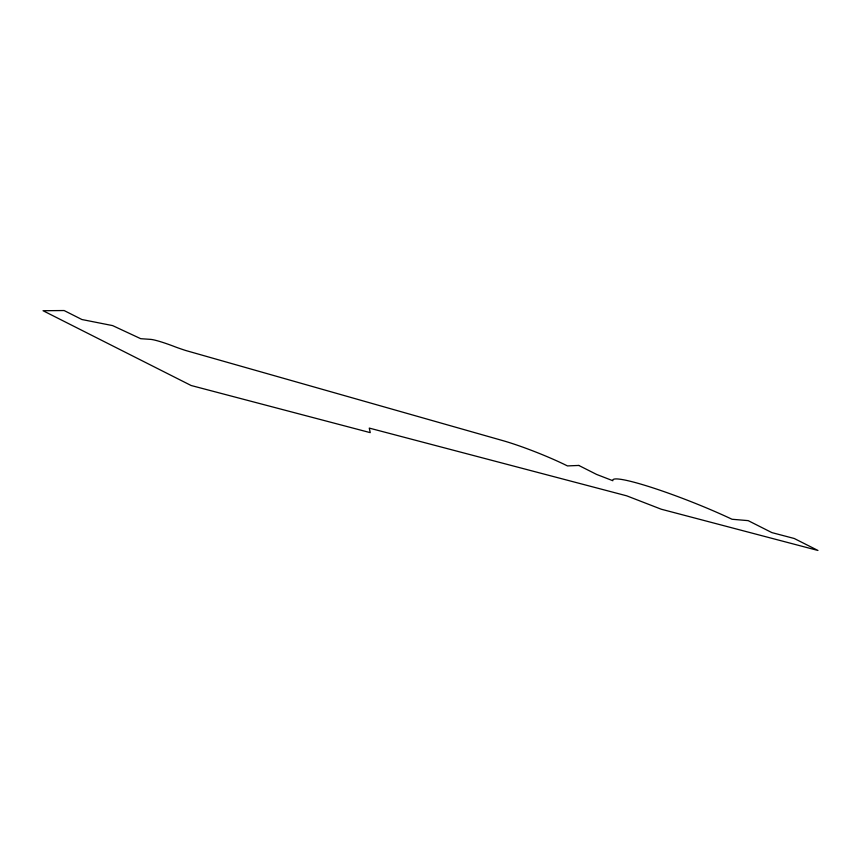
<?xml version="1.0" encoding="UTF-8"?>
<svg xmlns="http://www.w3.org/2000/svg" width="861" height="861" viewBox="0 0 861 861"><rect width="100%" height="100%" fill="white"/><g stroke="black" fill="none" stroke-linecap="round" stroke-linejoin="round"><path stroke-width="1.29" d="M578.807 465.446L567.442 465.919A52.047 5.435 21.6 0 0 502.759 440.606L185.901 350.556A34.569 3.616 21.6 0 1 175.924 347.134A29.468 3.078 21.6 0 0 150.438 339.363L140.73 338.696L112.63 325.609L81.892 319.517L64.123 310.541L43.05 310.724L191.153 385.513L370.241 432.642L369.261 428.089L626.69 495.828L661.248 509.217L817.95 550.459L794.251 538.491L771.865 532.604L748.166 520.636L732.033 519.258A82.269 8.599 21.6 0 0 651.917 487.541A82.269 8.599 21.6 0 0 612.871 480.729L596.576 474.422L578.807 465.446"/></g></svg>
